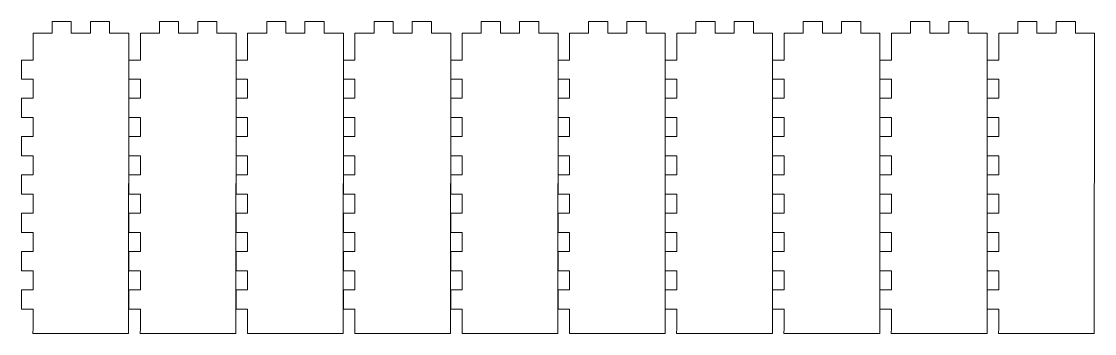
# Model space of a CAD drawing. Header units: millimetres. Extents: x -2181 to -135, y -809 to 517.
# Drawn here: x -417.5 to -134.5, y -809.3 to -726.9 of the extents above; entities that cross this region are included whole.
import ezdxf

# ---------------------------------------------------------------- set-up
doc = ezdxf.new("R2010")
doc.units = ezdxf.units.MM
doc.header["$MEASUREMENT"] = 0
doc.layers.add('layer 1', color=7, linetype='Continuous')

msp = doc.modelspace()

# ---------------------------------------------------------------- linework, layer by layer
at = {"layer": 'layer 1', "color": 250, "lineweight": 18}
for points in [[(-389.2473, -729.9664), (-389.2473, -729.9664), (-394.2972, -729.9664), (-394.2972, -729.9664), (-394.2972, -729.9664), (-394.2972, -729.9664), (-394.2972, -726.9165), (-394.2972, -726.9165), (-394.2972, -726.9165), (-394.2972, -726.9165), (-399.3723, -726.9165), (-399.3723, -726.9165), (-399.3723, -726.9165), (-399.3723, -726.9165), (-399.3723, -729.9664), (-399.3723, -729.9664), (-399.3723, -729.9664), (-399.3723, -729.9664), (-404.4222, -729.9664), (-404.4222, -729.9664), (-404.4222, -729.9664), (-404.4222, -729.9664), (-404.4222, -726.9165), (-404.4222, -726.9165), (-404.4222, -726.9165), (-404.4222, -726.9165), (-409.4723, -726.9165), (-409.4723, -726.9165), (-409.4723, -726.9165), (-409.4723, -726.9165), (-409.4723, -729.9664), (-409.4723, -729.9664), (-409.4723, -729.9664), (-409.4723, -729.9664), (-414.4973, -729.9664), (-414.4973, -729.9664), (-414.4973, -729.9664), (-414.4973, -729.9664), (-414.4973, -737.0915), (-414.4973, -737.0915), (-414.4973, -737.0915), (-414.4973, -737.0915), (-417.5472, -737.0915), (-417.5472, -737.0915), (-417.5472, -737.0915), (-417.5472, -737.0915), (-417.5472, -742.1414), (-417.5472, -742.1414), (-417.5472, -742.1414), (-417.5472, -742.1414), (-414.4973, -742.1414), (-414.4973, -742.1414), (-414.4973, -742.1414), (-414.4973, -742.1414), (-414.4973, -747.1914), (-414.4973, -747.1914), (-414.4973, -747.1914), (-414.4973, -747.1914), (-417.5472, -747.1914), (-417.5472, -747.1914), (-417.5472, -747.1914), (-417.5472, -747.1914), (-417.5472, -752.2414), (-417.5472, -752.2414), (-417.5472, -752.2414), (-417.5472, -752.2414), (-414.4973, -752.2414), (-414.4973, -752.2414), (-414.4973, -752.2414), (-414.4973, -752.2414), (-414.4973, -757.3164), (-414.4973, -757.3164), (-414.4973, -757.3164), (-414.4973, -757.3164), (-417.5472, -757.3164), (-417.5472, -757.3164), (-417.5472, -757.3164), (-417.5472, -757.3164), (-417.5472, -762.3415), (-417.5472, -762.3415), (-417.5472, -762.3415), (-417.5472, -762.3415), (-414.4973, -762.3415), (-414.4973, -762.3415), (-414.4973, -762.3415), (-414.4973, -762.3415), (-414.4973, -767.4164), (-414.4973, -767.4164), (-414.4973, -767.4164), (-414.4973, -767.4164), (-417.5472, -767.4164), (-417.5472, -767.4164), (-417.5472, -767.4164), (-417.5472, -767.4164), (-417.5472, -772.4665), (-417.5472, -772.4665), (-417.5472, -772.4665), (-417.5472, -772.4665), (-414.4973, -772.4665), (-414.4973, -772.4665), (-414.4973, -772.4665), (-414.4973, -772.4665), (-414.4973, -777.5165), (-414.4973, -777.5165), (-414.4973, -777.5165), (-414.4973, -777.5165), (-417.5472, -777.5165), (-417.5472, -777.5165), (-417.5472, -777.5165), (-417.5472, -777.5165), (-417.5472, -782.5665), (-417.5472, -782.5665), (-417.5472, -782.5665), (-417.5472, -782.5665), (-414.4973, -782.5665), (-414.4973, -782.5665), (-414.4973, -782.5665), (-414.4973, -782.5665), (-414.4973, -787.6415), (-414.4973, -787.6415), (-414.4973, -787.6415), (-414.4973, -787.6415), (-417.5472, -787.6415), (-417.5472, -787.6415), (-417.5472, -787.6415), (-417.5472, -787.6415), (-417.5472, -792.6915), (-417.5472, -792.6915), (-417.5472, -792.6915), (-417.5472, -792.6915), (-414.4973, -792.6915), (-414.4973, -792.6915), (-414.4973, -792.6915), (-414.4973, -792.6915), (-414.4973, -797.7413), (-414.4973, -797.7413), (-414.4973, -797.7413), (-414.4973, -797.7413), (-417.5472, -797.7413), (-417.5472, -797.7413), (-417.5472, -797.7413), (-417.5472, -797.7413), (-417.5472, -802.7914), (-417.5472, -802.7914), (-417.5472, -802.7914), (-417.5472, -802.7914), (-414.4973, -802.7914), (-414.4973, -802.7914), (-414.4973, -802.7914), (-414.4973, -802.7914), (-414.4973, -807.8414), (-414.4973, -807.8414), (-414.4973, -807.8414), (-414.4973, -807.8414), (-414.5517, -809.2649), (-414.5517, -809.2649), (-414.5517, -809.2649), (-414.5517, -809.2649), (-389.3017, -809.2649), (-389.3017, -809.2649), (-389.3017, -809.2649), (-389.3017, -809.2649), (-389.2473, -729.9664), (-389.2473, -729.9664)], [(-360.9474, -729.9664), (-360.9474, -729.9664), (-365.9973, -729.9664), (-365.9973, -729.9664), (-365.9973, -729.9664), (-365.9973, -729.9664), (-365.9973, -726.9165), (-365.9973, -726.9165), (-365.9973, -726.9165), (-365.9973, -726.9165), (-371.0724, -726.9165), (-371.0724, -726.9165), (-371.0724, -726.9165), (-371.0724, -726.9165), (-371.0724, -729.9664), (-371.0724, -729.9664), (-371.0724, -729.9664), (-371.0724, -729.9664), (-376.1223, -729.9664), (-376.1223, -729.9664), (-376.1223, -729.9664), (-376.1223, -729.9664), (-376.1223, -726.9165), (-376.1223, -726.9165), (-376.1223, -726.9165), (-376.1223, -726.9165), (-381.1724, -726.9165), (-381.1724, -726.9165), (-381.1724, -726.9165), (-381.1724, -726.9165), (-381.1724, -729.9664), (-381.1724, -729.9664), (-381.1724, -729.9664), (-381.1724, -729.9664), (-386.1974, -729.9664), (-386.1974, -729.9664), (-386.1974, -729.9664), (-386.1974, -729.9664), (-386.1974, -737.0915), (-386.1974, -737.0915), (-386.1974, -737.0915), (-386.1974, -737.0915), (-389.2473, -737.0915), (-389.2473, -737.0915), (-389.2473, -737.0915), (-389.2473, -737.0915), (-389.2473, -742.1414), (-389.2473, -742.1414), (-389.2473, -742.1414), (-389.2473, -742.1414), (-386.1974, -742.1414), (-386.1974, -742.1414), (-386.1974, -742.1414), (-386.1974, -742.1414), (-386.1974, -747.1914), (-386.1974, -747.1914), (-386.1974, -747.1914), (-386.1974, -747.1914), (-389.2473, -747.1914), (-389.2473, -747.1914), (-389.2473, -747.1914), (-389.2473, -747.1914), (-389.2473, -752.2414), (-389.2473, -752.2414), (-389.2473, -752.2414), (-389.2473, -752.2414), (-386.1974, -752.2414), (-386.1974, -752.2414), (-386.1974, -752.2414), (-386.1974, -752.2414), (-386.1974, -757.3164), (-386.1974, -757.3164), (-386.1974, -757.3164), (-386.1974, -757.3164), (-389.2473, -757.3164), (-389.2473, -757.3164), (-389.2473, -757.3164), (-389.2473, -757.3164), (-389.2473, -762.3415), (-389.2473, -762.3415), (-389.2473, -762.3415), (-389.2473, -762.3415), (-386.1974, -762.3415), (-386.1974, -762.3415), (-386.1974, -762.3415), (-386.1974, -762.3415), (-386.1974, -767.4164), (-386.1974, -767.4164), (-386.1974, -767.4164), (-386.1974, -767.4164), (-389.2473, -767.4164), (-389.2473, -767.4164), (-389.2473, -767.4164), (-389.2473, -767.4164), (-389.2473, -772.4665), (-389.2473, -772.4665), (-389.2473, -772.4665), (-389.2473, -772.4665), (-386.1974, -772.4665), (-386.1974, -772.4665), (-386.1974, -772.4665), (-386.1974, -772.4665), (-386.1974, -777.5165), (-386.1974, -777.5165), (-386.1974, -777.5165), (-386.1974, -777.5165), (-389.2473, -777.5165), (-389.2473, -777.5165), (-389.2473, -777.5165), (-389.2473, -777.5165), (-389.2473, -782.5665), (-389.2473, -782.5665), (-389.2473, -782.5665), (-389.2473, -782.5665), (-386.1974, -782.5665), (-386.1974, -782.5665), (-386.1974, -782.5665), (-386.1974, -782.5665), (-386.1974, -787.6415), (-386.1974, -787.6415), (-386.1974, -787.6415), (-386.1974, -787.6415), (-389.2473, -787.6415), (-389.2473, -787.6415), (-389.2473, -787.6415), (-389.2473, -787.6415), (-389.2473, -792.6915), (-389.2473, -792.6915), (-389.2473, -792.6915), (-389.2473, -792.6915), (-386.1974, -792.6915), (-386.1974, -792.6915), (-386.1974, -792.6915), (-386.1974, -792.6915), (-386.1974, -797.7413), (-386.1974, -797.7413), (-386.1974, -797.7413), (-386.1974, -797.7413), (-389.2473, -797.7413), (-389.2473, -797.7413), (-389.2473, -797.7413), (-389.2473, -797.7413), (-389.2473, -802.7914), (-389.2473, -802.7914), (-389.2473, -802.7914), (-389.2473, -802.7914), (-386.1974, -802.7914), (-386.1974, -802.7914), (-386.1974, -802.7914), (-386.1974, -802.7914), (-386.1974, -807.8414), (-386.1974, -807.8414), (-386.1974, -807.8414), (-386.1974, -807.8414), (-386.2518, -809.2649), (-386.2518, -809.2649), (-386.2518, -809.2649), (-386.2518, -809.2649), (-361.0018, -809.2649), (-361.0018, -809.2649), (-361.0018, -809.2649), (-361.0018, -809.2649), (-360.9474, -729.9664), (-360.9474, -729.9664)], [(-332.6475, -729.9664), (-332.6475, -729.9664), (-337.6974, -729.9664), (-337.6974, -729.9664), (-337.6974, -729.9664), (-337.6974, -729.9664), (-337.6974, -726.9165), (-337.6974, -726.9165), (-337.6974, -726.9165), (-337.6974, -726.9165), (-342.7725, -726.9165), (-342.7725, -726.9165), (-342.7725, -726.9165), (-342.7725, -726.9165), (-342.7725, -729.9664), (-342.7725, -729.9664), (-342.7725, -729.9664), (-342.7725, -729.9664), (-347.8224, -729.9664), (-347.8224, -729.9664), (-347.8224, -729.9664), (-347.8224, -729.9664), (-347.8224, -726.9165), (-347.8224, -726.9165), (-347.8224, -726.9165), (-347.8224, -726.9165), (-352.8724, -726.9165), (-352.8724, -726.9165), (-352.8724, -726.9165), (-352.8724, -726.9165), (-352.8724, -729.9664), (-352.8724, -729.9664), (-352.8724, -729.9664), (-352.8724, -729.9664), (-357.8975, -729.9664), (-357.8975, -729.9664), (-357.8975, -729.9664), (-357.8975, -729.9664), (-357.8975, -737.0915), (-357.8975, -737.0915), (-357.8975, -737.0915), (-357.8975, -737.0915), (-360.9474, -737.0915), (-360.9474, -737.0915), (-360.9474, -737.0915), (-360.9474, -737.0915), (-360.9474, -742.1414), (-360.9474, -742.1414), (-360.9474, -742.1414), (-360.9474, -742.1414), (-357.8975, -742.1414), (-357.8975, -742.1414), (-357.8975, -742.1414), (-357.8975, -742.1414), (-357.8975, -747.1914), (-357.8975, -747.1914), (-357.8975, -747.1914), (-357.8975, -747.1914), (-360.9474, -747.1914), (-360.9474, -747.1914), (-360.9474, -747.1914), (-360.9474, -747.1914), (-360.9474, -752.2414), (-360.9474, -752.2414), (-360.9474, -752.2414), (-360.9474, -752.2414), (-357.8975, -752.2414), (-357.8975, -752.2414), (-357.8975, -752.2414), (-357.8975, -752.2414), (-357.8975, -757.3164), (-357.8975, -757.3164), (-357.8975, -757.3164), (-357.8975, -757.3164), (-360.9474, -757.3164), (-360.9474, -757.3164), (-360.9474, -757.3164), (-360.9474, -757.3164), (-360.9474, -762.3415), (-360.9474, -762.3415), (-360.9474, -762.3415), (-360.9474, -762.3415), (-357.8975, -762.3415), (-357.8975, -762.3415), (-357.8975, -762.3415), (-357.8975, -762.3415), (-357.8975, -767.4164), (-357.8975, -767.4164), (-357.8975, -767.4164), (-357.8975, -767.4164), (-360.9474, -767.4164), (-360.9474, -767.4164), (-360.9474, -767.4164), (-360.9474, -767.4164), (-360.9474, -772.4665), (-360.9474, -772.4665), (-360.9474, -772.4665), (-360.9474, -772.4665), (-357.8975, -772.4665), (-357.8975, -772.4665), (-357.8975, -772.4665), (-357.8975, -772.4665), (-357.8975, -777.5165), (-357.8975, -777.5165), (-357.8975, -777.5165), (-357.8975, -777.5165), (-360.9474, -777.5165), (-360.9474, -777.5165), (-360.9474, -777.5165), (-360.9474, -777.5165), (-360.9474, -782.5665), (-360.9474, -782.5665), (-360.9474, -782.5665), (-360.9474, -782.5665), (-357.8975, -782.5665), (-357.8975, -782.5665), (-357.8975, -782.5665), (-357.8975, -782.5665), (-357.8975, -787.6415), (-357.8975, -787.6415), (-357.8975, -787.6415), (-357.8975, -787.6415), (-360.9474, -787.6415), (-360.9474, -787.6415), (-360.9474, -787.6415), (-360.9474, -787.6415), (-360.9474, -792.6915), (-360.9474, -792.6915), (-360.9474, -792.6915), (-360.9474, -792.6915), (-357.8975, -792.6915), (-357.8975, -792.6915), (-357.8975, -792.6915), (-357.8975, -792.6915), (-357.8975, -797.7413), (-357.8975, -797.7413), (-357.8975, -797.7413), (-357.8975, -797.7413), (-360.9474, -797.7413), (-360.9474, -797.7413), (-360.9474, -797.7413), (-360.9474, -797.7413), (-360.9474, -802.7914), (-360.9474, -802.7914), (-360.9474, -802.7914), (-360.9474, -802.7914), (-357.8975, -802.7914), (-357.8975, -802.7914), (-357.8975, -802.7914), (-357.8975, -802.7914), (-357.8975, -807.8414), (-357.8975, -807.8414), (-357.8975, -807.8414), (-357.8975, -807.8414), (-357.9518, -809.2649), (-357.9518, -809.2649), (-357.9518, -809.2649), (-357.9518, -809.2649), (-332.7018, -809.2649), (-332.7018, -809.2649), (-332.7018, -809.2649), (-332.7018, -809.2649), (-332.6475, -729.9664), (-332.6475, -729.9664)], [(-304.3475, -729.9664), (-304.3475, -729.9664), (-309.3975, -729.9664), (-309.3975, -729.9664), (-309.3975, -729.9664), (-309.3975, -729.9664), (-309.3975, -726.9165), (-309.3975, -726.9165), (-309.3975, -726.9165), (-309.3975, -726.9165), (-314.4726, -726.9165), (-314.4726, -726.9165), (-314.4726, -726.9165), (-314.4726, -726.9165), (-314.4726, -729.9664), (-314.4726, -729.9664), (-314.4726, -729.9664), (-314.4726, -729.9664), (-319.5225, -729.9664), (-319.5225, -729.9664), (-319.5225, -729.9664), (-319.5225, -729.9664), (-319.5225, -726.9165), (-319.5225, -726.9165), (-319.5225, -726.9165), (-319.5225, -726.9165), (-324.5725, -726.9165), (-324.5725, -726.9165), (-324.5725, -726.9165), (-324.5725, -726.9165), (-324.5725, -729.9664), (-324.5725, -729.9664), (-324.5725, -729.9664), (-324.5725, -729.9664), (-329.5975, -729.9664), (-329.5975, -729.9664), (-329.5975, -729.9664), (-329.5975, -729.9664), (-329.5975, -737.0915), (-329.5975, -737.0915), (-329.5975, -737.0915), (-329.5975, -737.0915), (-332.6475, -737.0915), (-332.6475, -737.0915), (-332.6475, -737.0915), (-332.6475, -737.0915), (-332.6475, -742.1414), (-332.6475, -742.1414), (-332.6475, -742.1414), (-332.6475, -742.1414), (-329.5975, -742.1414), (-329.5975, -742.1414), (-329.5975, -742.1414), (-329.5975, -742.1414), (-329.5975, -747.1914), (-329.5975, -747.1914), (-329.5975, -747.1914), (-329.5975, -747.1914), (-332.6475, -747.1914), (-332.6475, -747.1914), (-332.6475, -747.1914), (-332.6475, -747.1914), (-332.6475, -752.2414), (-332.6475, -752.2414), (-332.6475, -752.2414), (-332.6475, -752.2414), (-329.5975, -752.2414), (-329.5975, -752.2414), (-329.5975, -752.2414), (-329.5975, -752.2414), (-329.5975, -757.3164), (-329.5975, -757.3164), (-329.5975, -757.3164), (-329.5975, -757.3164), (-332.6475, -757.3164), (-332.6475, -757.3164), (-332.6475, -757.3164), (-332.6475, -757.3164), (-332.6475, -762.3415), (-332.6475, -762.3415), (-332.6475, -762.3415), (-332.6475, -762.3415), (-329.5975, -762.3415), (-329.5975, -762.3415), (-329.5975, -762.3415), (-329.5975, -762.3415), (-329.5975, -767.4164), (-329.5975, -767.4164), (-329.5975, -767.4164), (-329.5975, -767.4164), (-332.6475, -767.4164), (-332.6475, -767.4164), (-332.6475, -767.4164), (-332.6475, -767.4164), (-332.6475, -772.4665), (-332.6475, -772.4665), (-332.6475, -772.4665), (-332.6475, -772.4665), (-329.5975, -772.4665), (-329.5975, -772.4665), (-329.5975, -772.4665), (-329.5975, -772.4665), (-329.5975, -777.5165), (-329.5975, -777.5165), (-329.5975, -777.5165), (-329.5975, -777.5165), (-332.6475, -777.5165), (-332.6475, -777.5165), (-332.6475, -777.5165), (-332.6475, -777.5165), (-332.6475, -782.5665), (-332.6475, -782.5665), (-332.6475, -782.5665), (-332.6475, -782.5665), (-329.5975, -782.5665), (-329.5975, -782.5665), (-329.5975, -782.5665), (-329.5975, -782.5665), (-329.5975, -787.6415), (-329.5975, -787.6415), (-329.5975, -787.6415), (-329.5975, -787.6415), (-332.6475, -787.6415), (-332.6475, -787.6415), (-332.6475, -787.6415), (-332.6475, -787.6415), (-332.6475, -792.6915), (-332.6475, -792.6915), (-332.6475, -792.6915), (-332.6475, -792.6915), (-329.5975, -792.6915), (-329.5975, -792.6915), (-329.5975, -792.6915), (-329.5975, -792.6915), (-329.5975, -797.7413), (-329.5975, -797.7413), (-329.5975, -797.7413), (-329.5975, -797.7413), (-332.6475, -797.7413), (-332.6475, -797.7413), (-332.6475, -797.7413), (-332.6475, -797.7413), (-332.6475, -802.7914), (-332.6475, -802.7914), (-332.6475, -802.7914), (-332.6475, -802.7914), (-329.5975, -802.7914), (-329.5975, -802.7914), (-329.5975, -802.7914), (-329.5975, -802.7914), (-329.5975, -807.8414), (-329.5975, -807.8414), (-329.5975, -807.8414), (-329.5975, -807.8414), (-329.6519, -809.2649), (-329.6519, -809.2649), (-329.6519, -809.2649), (-329.6519, -809.2649), (-304.4019, -809.2649), (-304.4019, -809.2649), (-304.4019, -809.2649), (-304.4019, -809.2649), (-304.3475, -729.9664), (-304.3475, -729.9664)], [(-276.0476, -729.9664), (-276.0476, -729.9664), (-281.0976, -729.9664), (-281.0976, -729.9664), (-281.0976, -729.9664), (-281.0976, -729.9664), (-281.0976, -726.9165), (-281.0976, -726.9165), (-281.0976, -726.9165), (-281.0976, -726.9165), (-286.1726, -726.9165), (-286.1726, -726.9165), (-286.1726, -726.9165), (-286.1726, -726.9165), (-286.1726, -729.9664), (-286.1726, -729.9664), (-286.1726, -729.9664), (-286.1726, -729.9664), (-291.2226, -729.9664), (-291.2226, -729.9664), (-291.2226, -729.9664), (-291.2226, -729.9664), (-291.2226, -726.9165), (-291.2226, -726.9165), (-291.2226, -726.9165), (-291.2226, -726.9165), (-296.2726, -726.9165), (-296.2726, -726.9165), (-296.2726, -726.9165), (-296.2726, -726.9165), (-296.2726, -729.9664), (-296.2726, -729.9664), (-296.2726, -729.9664), (-296.2726, -729.9664), (-301.2976, -729.9664), (-301.2976, -729.9664), (-301.2976, -729.9664), (-301.2976, -729.9664), (-301.2976, -737.0915), (-301.2976, -737.0915), (-301.2976, -737.0915), (-301.2976, -737.0915), (-304.3475, -737.0915), (-304.3475, -737.0915), (-304.3475, -737.0915), (-304.3475, -737.0915), (-304.3475, -742.1414), (-304.3475, -742.1414), (-304.3475, -742.1414), (-304.3475, -742.1414), (-301.2976, -742.1414), (-301.2976, -742.1414), (-301.2976, -742.1414), (-301.2976, -742.1414), (-301.2976, -747.1914), (-301.2976, -747.1914), (-301.2976, -747.1914), (-301.2976, -747.1914), (-304.3475, -747.1914), (-304.3475, -747.1914), (-304.3475, -747.1914), (-304.3475, -747.1914), (-304.3475, -752.2414), (-304.3475, -752.2414), (-304.3475, -752.2414), (-304.3475, -752.2414), (-301.2976, -752.2414), (-301.2976, -752.2414), (-301.2976, -752.2414), (-301.2976, -752.2414), (-301.2976, -757.3164), (-301.2976, -757.3164), (-301.2976, -757.3164), (-301.2976, -757.3164), (-304.3475, -757.3164), (-304.3475, -757.3164), (-304.3475, -757.3164), (-304.3475, -757.3164), (-304.3475, -762.3415), (-304.3475, -762.3415), (-304.3475, -762.3415), (-304.3475, -762.3415), (-301.2976, -762.3415), (-301.2976, -762.3415), (-301.2976, -762.3415), (-301.2976, -762.3415), (-301.2976, -767.4164), (-301.2976, -767.4164), (-301.2976, -767.4164), (-301.2976, -767.4164), (-304.3475, -767.4164), (-304.3475, -767.4164), (-304.3475, -767.4164), (-304.3475, -767.4164), (-304.3475, -772.4665), (-304.3475, -772.4665), (-304.3475, -772.4665), (-304.3475, -772.4665), (-301.2976, -772.4665), (-301.2976, -772.4665), (-301.2976, -772.4665), (-301.2976, -772.4665), (-301.2976, -777.5165), (-301.2976, -777.5165), (-301.2976, -777.5165), (-301.2976, -777.5165), (-304.3475, -777.5165), (-304.3475, -777.5165), (-304.3475, -777.5165), (-304.3475, -777.5165), (-304.3475, -782.5665), (-304.3475, -782.5665), (-304.3475, -782.5665), (-304.3475, -782.5665), (-301.2976, -782.5665), (-301.2976, -782.5665), (-301.2976, -782.5665), (-301.2976, -782.5665), (-301.2976, -787.6415), (-301.2976, -787.6415), (-301.2976, -787.6415), (-301.2976, -787.6415), (-304.3475, -787.6415), (-304.3475, -787.6415), (-304.3475, -787.6415), (-304.3475, -787.6415), (-304.3475, -792.6915), (-304.3475, -792.6915), (-304.3475, -792.6915), (-304.3475, -792.6915), (-301.2976, -792.6915), (-301.2976, -792.6915), (-301.2976, -792.6915), (-301.2976, -792.6915), (-301.2976, -797.7413), (-301.2976, -797.7413), (-301.2976, -797.7413), (-301.2976, -797.7413), (-304.3475, -797.7413), (-304.3475, -797.7413), (-304.3475, -797.7413), (-304.3475, -797.7413), (-304.3475, -802.7914), (-304.3475, -802.7914), (-304.3475, -802.7914), (-304.3475, -802.7914), (-301.2976, -802.7914), (-301.2976, -802.7914), (-301.2976, -802.7914), (-301.2976, -802.7914), (-301.2976, -807.8414), (-301.2976, -807.8414), (-301.2976, -807.8414), (-301.2976, -807.8414), (-301.352, -809.2649), (-301.352, -809.2649), (-301.352, -809.2649), (-301.352, -809.2649), (-276.102, -809.2649), (-276.102, -809.2649), (-276.102, -809.2649), (-276.102, -809.2649), (-276.0476, -729.9664), (-276.0476, -729.9664)], [(-247.7477, -729.9664), (-247.7477, -729.9664), (-252.7977, -729.9664), (-252.7977, -729.9664), (-252.7977, -729.9664), (-252.7977, -729.9664), (-252.7977, -726.9165), (-252.7977, -726.9165), (-252.7977, -726.9165), (-252.7977, -726.9165), (-257.8727, -726.9165), (-257.8727, -726.9165), (-257.8727, -726.9165), (-257.8727, -726.9165), (-257.8727, -729.9664), (-257.8727, -729.9664), (-257.8727, -729.9664), (-257.8727, -729.9664), (-262.9227, -729.9664), (-262.9227, -729.9664), (-262.9227, -729.9664), (-262.9227, -729.9664), (-262.9227, -726.9165), (-262.9227, -726.9165), (-262.9227, -726.9165), (-262.9227, -726.9165), (-267.9727, -726.9165), (-267.9727, -726.9165), (-267.9727, -726.9165), (-267.9727, -726.9165), (-267.9727, -729.9664), (-267.9727, -729.9664), (-267.9727, -729.9664), (-267.9727, -729.9664), (-272.9977, -729.9664), (-272.9977, -729.9664), (-272.9977, -729.9664), (-272.9977, -729.9664), (-272.9977, -737.0915), (-272.9977, -737.0915), (-272.9977, -737.0915), (-272.9977, -737.0915), (-276.0476, -737.0915), (-276.0476, -737.0915), (-276.0476, -737.0915), (-276.0476, -737.0915), (-276.0476, -742.1414), (-276.0476, -742.1414), (-276.0476, -742.1414), (-276.0476, -742.1414), (-272.9977, -742.1414), (-272.9977, -742.1414), (-272.9977, -742.1414), (-272.9977, -742.1414), (-272.9977, -747.1914), (-272.9977, -747.1914), (-272.9977, -747.1914), (-272.9977, -747.1914), (-276.0476, -747.1914), (-276.0476, -747.1914), (-276.0476, -747.1914), (-276.0476, -747.1914), (-276.0476, -752.2414), (-276.0476, -752.2414), (-276.0476, -752.2414), (-276.0476, -752.2414), (-272.9977, -752.2414), (-272.9977, -752.2414), (-272.9977, -752.2414), (-272.9977, -752.2414), (-272.9977, -757.3164), (-272.9977, -757.3164), (-272.9977, -757.3164), (-272.9977, -757.3164), (-276.0476, -757.3164), (-276.0476, -757.3164), (-276.0476, -757.3164), (-276.0476, -757.3164), (-276.0476, -762.3415), (-276.0476, -762.3415), (-276.0476, -762.3415), (-276.0476, -762.3415), (-272.9977, -762.3415), (-272.9977, -762.3415), (-272.9977, -762.3415), (-272.9977, -762.3415), (-272.9977, -767.4164), (-272.9977, -767.4164), (-272.9977, -767.4164), (-272.9977, -767.4164), (-276.0476, -767.4164), (-276.0476, -767.4164), (-276.0476, -767.4164), (-276.0476, -767.4164), (-276.0476, -772.4665), (-276.0476, -772.4665), (-276.0476, -772.4665), (-276.0476, -772.4665), (-272.9977, -772.4665), (-272.9977, -772.4665), (-272.9977, -772.4665), (-272.9977, -772.4665), (-272.9977, -777.5165), (-272.9977, -777.5165), (-272.9977, -777.5165), (-272.9977, -777.5165), (-276.0476, -777.5165), (-276.0476, -777.5165), (-276.0476, -777.5165), (-276.0476, -777.5165), (-276.0476, -782.5665), (-276.0476, -782.5665), (-276.0476, -782.5665), (-276.0476, -782.5665), (-272.9977, -782.5665), (-272.9977, -782.5665), (-272.9977, -782.5665), (-272.9977, -782.5665), (-272.9977, -787.6415), (-272.9977, -787.6415), (-272.9977, -787.6415), (-272.9977, -787.6415), (-276.0476, -787.6415), (-276.0476, -787.6415), (-276.0476, -787.6415), (-276.0476, -787.6415), (-276.0476, -792.6915), (-276.0476, -792.6915), (-276.0476, -792.6915), (-276.0476, -792.6915), (-272.9977, -792.6915), (-272.9977, -792.6915), (-272.9977, -792.6915), (-272.9977, -792.6915), (-272.9977, -797.7413), (-272.9977, -797.7413), (-272.9977, -797.7413), (-272.9977, -797.7413), (-276.0476, -797.7413), (-276.0476, -797.7413), (-276.0476, -797.7413), (-276.0476, -797.7413), (-276.0476, -802.7914), (-276.0476, -802.7914), (-276.0476, -802.7914), (-276.0476, -802.7914), (-272.9977, -802.7914), (-272.9977, -802.7914), (-272.9977, -802.7914), (-272.9977, -802.7914), (-272.9977, -807.8414), (-272.9977, -807.8414), (-272.9977, -807.8414), (-272.9977, -807.8414), (-273.0521, -809.2649), (-273.0521, -809.2649), (-273.0521, -809.2649), (-273.0521, -809.2649), (-247.8021, -809.2649), (-247.8021, -809.2649), (-247.8021, -809.2649), (-247.8021, -809.2649), (-247.7477, -729.9664), (-247.7477, -729.9664)], [(-219.4478, -729.9664), (-219.4478, -729.9664), (-224.4978, -729.9664), (-224.4978, -729.9664), (-224.4978, -729.9664), (-224.4978, -729.9664), (-224.4978, -726.9165), (-224.4978, -726.9165), (-224.4978, -726.9165), (-224.4978, -726.9165), (-229.5728, -726.9165), (-229.5728, -726.9165), (-229.5728, -726.9165), (-229.5728, -726.9165), (-229.5728, -729.9664), (-229.5728, -729.9664), (-229.5728, -729.9664), (-229.5728, -729.9664), (-234.6228, -729.9664), (-234.6228, -729.9664), (-234.6228, -729.9664), (-234.6228, -729.9664), (-234.6228, -726.9165), (-234.6228, -726.9165), (-234.6228, -726.9165), (-234.6228, -726.9165), (-239.6728, -726.9165), (-239.6728, -726.9165), (-239.6728, -726.9165), (-239.6728, -726.9165), (-239.6728, -729.9664), (-239.6728, -729.9664), (-239.6728, -729.9664), (-239.6728, -729.9664), (-244.6978, -729.9664), (-244.6978, -729.9664), (-244.6978, -729.9664), (-244.6978, -729.9664), (-244.6978, -737.0915), (-244.6978, -737.0915), (-244.6978, -737.0915), (-244.6978, -737.0915), (-247.7477, -737.0915), (-247.7477, -737.0915), (-247.7477, -737.0915), (-247.7477, -737.0915), (-247.7477, -742.1414), (-247.7477, -742.1414), (-247.7477, -742.1414), (-247.7477, -742.1414), (-244.6978, -742.1414), (-244.6978, -742.1414), (-244.6978, -742.1414), (-244.6978, -742.1414), (-244.6978, -747.1914), (-244.6978, -747.1914), (-244.6978, -747.1914), (-244.6978, -747.1914), (-247.7477, -747.1914), (-247.7477, -747.1914), (-247.7477, -747.1914), (-247.7477, -747.1914), (-247.7477, -752.2414), (-247.7477, -752.2414), (-247.7477, -752.2414), (-247.7477, -752.2414), (-244.6978, -752.2414), (-244.6978, -752.2414), (-244.6978, -752.2414), (-244.6978, -752.2414), (-244.6978, -757.3164), (-244.6978, -757.3164), (-244.6978, -757.3164), (-244.6978, -757.3164), (-247.7477, -757.3164), (-247.7477, -757.3164), (-247.7477, -757.3164), (-247.7477, -757.3164), (-247.7477, -762.3415), (-247.7477, -762.3415), (-247.7477, -762.3415), (-247.7477, -762.3415), (-244.6978, -762.3415), (-244.6978, -762.3415), (-244.6978, -762.3415), (-244.6978, -762.3415), (-244.6978, -767.4164), (-244.6978, -767.4164), (-244.6978, -767.4164), (-244.6978, -767.4164), (-247.7477, -767.4164), (-247.7477, -767.4164), (-247.7477, -767.4164), (-247.7477, -767.4164), (-247.7477, -772.4665), (-247.7477, -772.4665), (-247.7477, -772.4665), (-247.7477, -772.4665), (-244.6978, -772.4665), (-244.6978, -772.4665), (-244.6978, -772.4665), (-244.6978, -772.4665), (-244.6978, -777.5165), (-244.6978, -777.5165), (-244.6978, -777.5165), (-244.6978, -777.5165), (-247.7477, -777.5165), (-247.7477, -777.5165), (-247.7477, -777.5165), (-247.7477, -777.5165), (-247.7477, -782.5665), (-247.7477, -782.5665), (-247.7477, -782.5665), (-247.7477, -782.5665), (-244.6978, -782.5665), (-244.6978, -782.5665), (-244.6978, -782.5665), (-244.6978, -782.5665), (-244.6978, -787.6415), (-244.6978, -787.6415), (-244.6978, -787.6415), (-244.6978, -787.6415), (-247.7477, -787.6415), (-247.7477, -787.6415), (-247.7477, -787.6415), (-247.7477, -787.6415), (-247.7477, -792.6915), (-247.7477, -792.6915), (-247.7477, -792.6915), (-247.7477, -792.6915), (-244.6978, -792.6915), (-244.6978, -792.6915), (-244.6978, -792.6915), (-244.6978, -792.6915), (-244.6978, -797.7413), (-244.6978, -797.7413), (-244.6978, -797.7413), (-244.6978, -797.7413), (-247.7477, -797.7413), (-247.7477, -797.7413), (-247.7477, -797.7413), (-247.7477, -797.7413), (-247.7477, -802.7914), (-247.7477, -802.7914), (-247.7477, -802.7914), (-247.7477, -802.7914), (-244.6978, -802.7914), (-244.6978, -802.7914), (-244.6978, -802.7914), (-244.6978, -802.7914), (-244.6978, -807.8414), (-244.6978, -807.8414), (-244.6978, -807.8414), (-244.6978, -807.8414), (-244.7522, -809.2649), (-244.7522, -809.2649), (-244.7522, -809.2649), (-244.7522, -809.2649), (-219.5022, -809.2649), (-219.5022, -809.2649), (-219.5022, -809.2649), (-219.5022, -809.2649), (-219.4478, -729.9664), (-219.4478, -729.9664)], [(-191.1479, -729.9664), (-191.1479, -729.9664), (-196.1979, -729.9664), (-196.1979, -729.9664), (-196.1979, -729.9664), (-196.1979, -729.9664), (-196.1979, -726.9165), (-196.1979, -726.9165), (-196.1979, -726.9165), (-196.1979, -726.9165), (-201.2729, -726.9165), (-201.2729, -726.9165), (-201.2729, -726.9165), (-201.2729, -726.9165), (-201.2729, -729.9664), (-201.2729, -729.9664), (-201.2729, -729.9664), (-201.2729, -729.9664), (-206.3229, -729.9664), (-206.3229, -729.9664), (-206.3229, -729.9664), (-206.3229, -729.9664), (-206.3229, -726.9165), (-206.3229, -726.9165), (-206.3229, -726.9165), (-206.3229, -726.9165), (-211.3729, -726.9165), (-211.3729, -726.9165), (-211.3729, -726.9165), (-211.3729, -726.9165), (-211.3729, -729.9664), (-211.3729, -729.9664), (-211.3729, -729.9664), (-211.3729, -729.9664), (-216.3979, -729.9664), (-216.3979, -729.9664), (-216.3979, -729.9664), (-216.3979, -729.9664), (-216.3979, -737.0915), (-216.3979, -737.0915), (-216.3979, -737.0915), (-216.3979, -737.0915), (-219.4478, -737.0915), (-219.4478, -737.0915), (-219.4478, -737.0915), (-219.4478, -737.0915), (-219.4478, -742.1414), (-219.4478, -742.1414), (-219.4478, -742.1414), (-219.4478, -742.1414), (-216.3979, -742.1414), (-216.3979, -742.1414), (-216.3979, -742.1414), (-216.3979, -742.1414), (-216.3979, -747.1914), (-216.3979, -747.1914), (-216.3979, -747.1914), (-216.3979, -747.1914), (-219.4478, -747.1914), (-219.4478, -747.1914), (-219.4478, -747.1914), (-219.4478, -747.1914), (-219.4478, -752.2414), (-219.4478, -752.2414), (-219.4478, -752.2414), (-219.4478, -752.2414), (-216.3979, -752.2414), (-216.3979, -752.2414), (-216.3979, -752.2414), (-216.3979, -752.2414), (-216.3979, -757.3164), (-216.3979, -757.3164), (-216.3979, -757.3164), (-216.3979, -757.3164), (-219.4478, -757.3164), (-219.4478, -757.3164), (-219.4478, -757.3164), (-219.4478, -757.3164), (-219.4478, -762.3415), (-219.4478, -762.3415), (-219.4478, -762.3415), (-219.4478, -762.3415), (-216.3979, -762.3415), (-216.3979, -762.3415), (-216.3979, -762.3415), (-216.3979, -762.3415), (-216.3979, -767.4164), (-216.3979, -767.4164), (-216.3979, -767.4164), (-216.3979, -767.4164), (-219.4478, -767.4164), (-219.4478, -767.4164), (-219.4478, -767.4164), (-219.4478, -767.4164), (-219.4478, -772.4665), (-219.4478, -772.4665), (-219.4478, -772.4665), (-219.4478, -772.4665), (-216.3979, -772.4665), (-216.3979, -772.4665), (-216.3979, -772.4665), (-216.3979, -772.4665), (-216.3979, -777.5165), (-216.3979, -777.5165), (-216.3979, -777.5165), (-216.3979, -777.5165), (-219.4478, -777.5165), (-219.4478, -777.5165), (-219.4478, -777.5165), (-219.4478, -777.5165), (-219.4478, -782.5665), (-219.4478, -782.5665), (-219.4478, -782.5665), (-219.4478, -782.5665), (-216.3979, -782.5665), (-216.3979, -782.5665), (-216.3979, -782.5665), (-216.3979, -782.5665), (-216.3979, -787.6415), (-216.3979, -787.6415), (-216.3979, -787.6415), (-216.3979, -787.6415), (-219.4478, -787.6415), (-219.4478, -787.6415), (-219.4478, -787.6415), (-219.4478, -787.6415), (-219.4478, -792.6915), (-219.4478, -792.6915), (-219.4478, -792.6915), (-219.4478, -792.6915), (-216.3979, -792.6915), (-216.3979, -792.6915), (-216.3979, -792.6915), (-216.3979, -792.6915), (-216.3979, -797.7413), (-216.3979, -797.7413), (-216.3979, -797.7413), (-216.3979, -797.7413), (-219.4478, -797.7413), (-219.4478, -797.7413), (-219.4478, -797.7413), (-219.4478, -797.7413), (-219.4478, -802.7914), (-219.4478, -802.7914), (-219.4478, -802.7914), (-219.4478, -802.7914), (-216.3979, -802.7914), (-216.3979, -802.7914), (-216.3979, -802.7914), (-216.3979, -802.7914), (-216.3979, -807.8414), (-216.3979, -807.8414), (-216.3979, -807.8414), (-216.3979, -807.8414), (-216.4523, -809.2649), (-216.4523, -809.2649), (-216.4523, -809.2649), (-216.4523, -809.2649), (-191.2023, -809.2649), (-191.2023, -809.2649), (-191.2023, -809.2649), (-191.2023, -809.2649), (-191.1479, -729.9664), (-191.1479, -729.9664)], [(-162.848, -729.9664), (-162.848, -729.9664), (-167.898, -729.9664), (-167.898, -729.9664), (-167.898, -729.9664), (-167.898, -729.9664), (-167.898, -726.9165), (-167.898, -726.9165), (-167.898, -726.9165), (-167.898, -726.9165), (-172.973, -726.9165), (-172.973, -726.9165), (-172.973, -726.9165), (-172.973, -726.9165), (-172.973, -729.9664), (-172.973, -729.9664), (-172.973, -729.9664), (-172.973, -729.9664), (-178.023, -729.9664), (-178.023, -729.9664), (-178.023, -729.9664), (-178.023, -729.9664), (-178.023, -726.9165), (-178.023, -726.9165), (-178.023, -726.9165), (-178.023, -726.9165), (-183.073, -726.9165), (-183.073, -726.9165), (-183.073, -726.9165), (-183.073, -726.9165), (-183.073, -729.9664), (-183.073, -729.9664), (-183.073, -729.9664), (-183.073, -729.9664), (-188.098, -729.9664), (-188.098, -729.9664), (-188.098, -729.9664), (-188.098, -729.9664), (-188.098, -737.0915), (-188.098, -737.0915), (-188.098, -737.0915), (-188.098, -737.0915), (-191.1479, -737.0915), (-191.1479, -737.0915), (-191.1479, -737.0915), (-191.1479, -737.0915), (-191.1479, -742.1414), (-191.1479, -742.1414), (-191.1479, -742.1414), (-191.1479, -742.1414), (-188.098, -742.1414), (-188.098, -742.1414), (-188.098, -742.1414), (-188.098, -742.1414), (-188.098, -747.1914), (-188.098, -747.1914), (-188.098, -747.1914), (-188.098, -747.1914), (-191.1479, -747.1914), (-191.1479, -747.1914), (-191.1479, -747.1914), (-191.1479, -747.1914), (-191.1479, -752.2414), (-191.1479, -752.2414), (-191.1479, -752.2414), (-191.1479, -752.2414), (-188.098, -752.2414), (-188.098, -752.2414), (-188.098, -752.2414), (-188.098, -752.2414), (-188.098, -757.3164), (-188.098, -757.3164), (-188.098, -757.3164), (-188.098, -757.3164), (-191.1479, -757.3164), (-191.1479, -757.3164), (-191.1479, -757.3164), (-191.1479, -757.3164), (-191.1479, -762.3415), (-191.1479, -762.3415), (-191.1479, -762.3415), (-191.1479, -762.3415), (-188.098, -762.3415), (-188.098, -762.3415), (-188.098, -762.3415), (-188.098, -762.3415), (-188.098, -767.4164), (-188.098, -767.4164), (-188.098, -767.4164), (-188.098, -767.4164), (-191.1479, -767.4164), (-191.1479, -767.4164), (-191.1479, -767.4164), (-191.1479, -767.4164), (-191.1479, -772.4665), (-191.1479, -772.4665), (-191.1479, -772.4665), (-191.1479, -772.4665), (-188.098, -772.4665), (-188.098, -772.4665), (-188.098, -772.4665), (-188.098, -772.4665), (-188.098, -777.5165), (-188.098, -777.5165), (-188.098, -777.5165), (-188.098, -777.5165), (-191.1479, -777.5165), (-191.1479, -777.5165), (-191.1479, -777.5165), (-191.1479, -777.5165), (-191.1479, -782.5665), (-191.1479, -782.5665), (-191.1479, -782.5665), (-191.1479, -782.5665), (-188.098, -782.5665), (-188.098, -782.5665), (-188.098, -782.5665), (-188.098, -782.5665), (-188.098, -787.6415), (-188.098, -787.6415), (-188.098, -787.6415), (-188.098, -787.6415), (-191.1479, -787.6415), (-191.1479, -787.6415), (-191.1479, -787.6415), (-191.1479, -787.6415), (-191.1479, -792.6915), (-191.1479, -792.6915), (-191.1479, -792.6915), (-191.1479, -792.6915), (-188.098, -792.6915), (-188.098, -792.6915), (-188.098, -792.6915), (-188.098, -792.6915), (-188.098, -797.7413), (-188.098, -797.7413), (-188.098, -797.7413), (-188.098, -797.7413), (-191.1479, -797.7413), (-191.1479, -797.7413), (-191.1479, -797.7413), (-191.1479, -797.7413), (-191.1479, -802.7914), (-191.1479, -802.7914), (-191.1479, -802.7914), (-191.1479, -802.7914), (-188.098, -802.7914), (-188.098, -802.7914), (-188.098, -802.7914), (-188.098, -802.7914), (-188.098, -807.8414), (-188.098, -807.8414), (-188.098, -807.8414), (-188.098, -807.8414), (-188.1524, -809.2649), (-188.1524, -809.2649), (-188.1524, -809.2649), (-188.1524, -809.2649), (-162.9024, -809.2649), (-162.9024, -809.2649), (-162.9024, -809.2649), (-162.9024, -809.2649), (-162.848, -729.9664), (-162.848, -729.9664)], [(-134.5481, -729.9664), (-134.5481, -729.9664), (-139.5981, -729.9664), (-139.5981, -729.9664), (-139.5981, -729.9664), (-139.5981, -729.9664), (-139.5981, -726.9165), (-139.5981, -726.9165), (-139.5981, -726.9165), (-139.5981, -726.9165), (-144.6731, -726.9165), (-144.6731, -726.9165), (-144.6731, -726.9165), (-144.6731, -726.9165), (-144.6731, -729.9664), (-144.6731, -729.9664), (-144.6731, -729.9664), (-144.6731, -729.9664), (-149.7231, -729.9664), (-149.7231, -729.9664), (-149.7231, -729.9664), (-149.7231, -729.9664), (-149.7231, -726.9165), (-149.7231, -726.9165), (-149.7231, -726.9165), (-149.7231, -726.9165), (-154.7731, -726.9165), (-154.7731, -726.9165), (-154.7731, -726.9165), (-154.7731, -726.9165), (-154.7731, -729.9664), (-154.7731, -729.9664), (-154.7731, -729.9664), (-154.7731, -729.9664), (-159.7981, -729.9664), (-159.7981, -729.9664), (-159.7981, -729.9664), (-159.7981, -729.9664), (-159.7981, -737.0915), (-159.7981, -737.0915), (-159.7981, -737.0915), (-159.7981, -737.0915), (-162.848, -737.0915), (-162.848, -737.0915), (-162.848, -737.0915), (-162.848, -737.0915), (-162.848, -742.1414), (-162.848, -742.1414), (-162.848, -742.1414), (-162.848, -742.1414), (-159.7981, -742.1414), (-159.7981, -742.1414), (-159.7981, -742.1414), (-159.7981, -742.1414), (-159.7981, -747.1914), (-159.7981, -747.1914), (-159.7981, -747.1914), (-159.7981, -747.1914), (-162.848, -747.1914), (-162.848, -747.1914), (-162.848, -747.1914), (-162.848, -747.1914), (-162.848, -752.2414), (-162.848, -752.2414), (-162.848, -752.2414), (-162.848, -752.2414), (-159.7981, -752.2414), (-159.7981, -752.2414), (-159.7981, -752.2414), (-159.7981, -752.2414), (-159.7981, -757.3164), (-159.7981, -757.3164), (-159.7981, -757.3164), (-159.7981, -757.3164), (-162.848, -757.3164), (-162.848, -757.3164), (-162.848, -757.3164), (-162.848, -757.3164), (-162.848, -762.3415), (-162.848, -762.3415), (-162.848, -762.3415), (-162.848, -762.3415), (-159.7981, -762.3415), (-159.7981, -762.3415), (-159.7981, -762.3415), (-159.7981, -762.3415), (-159.7981, -767.4164), (-159.7981, -767.4164), (-159.7981, -767.4164), (-159.7981, -767.4164), (-162.848, -767.4164), (-162.848, -767.4164), (-162.848, -767.4164), (-162.848, -767.4164), (-162.848, -772.4665), (-162.848, -772.4665), (-162.848, -772.4665), (-162.848, -772.4665), (-159.7981, -772.4665), (-159.7981, -772.4665), (-159.7981, -772.4665), (-159.7981, -772.4665), (-159.7981, -777.5165), (-159.7981, -777.5165), (-159.7981, -777.5165), (-159.7981, -777.5165), (-162.848, -777.5165), (-162.848, -777.5165), (-162.848, -777.5165), (-162.848, -777.5165), (-162.848, -782.5665), (-162.848, -782.5665), (-162.848, -782.5665), (-162.848, -782.5665), (-159.7981, -782.5665), (-159.7981, -782.5665), (-159.7981, -782.5665), (-159.7981, -782.5665), (-159.7981, -787.6415), (-159.7981, -787.6415), (-159.7981, -787.6415), (-159.7981, -787.6415), (-162.848, -787.6415), (-162.848, -787.6415), (-162.848, -787.6415), (-162.848, -787.6415), (-162.848, -792.6915), (-162.848, -792.6915), (-162.848, -792.6915), (-162.848, -792.6915), (-159.7981, -792.6915), (-159.7981, -792.6915), (-159.7981, -792.6915), (-159.7981, -792.6915), (-159.7981, -797.7413), (-159.7981, -797.7413), (-159.7981, -797.7413), (-159.7981, -797.7413), (-162.848, -797.7413), (-162.848, -797.7413), (-162.848, -797.7413), (-162.848, -797.7413), (-162.848, -802.7914), (-162.848, -802.7914), (-162.848, -802.7914), (-162.848, -802.7914), (-159.7981, -802.7914), (-159.7981, -802.7914), (-159.7981, -802.7914), (-159.7981, -802.7914), (-159.7981, -807.8414), (-159.7981, -807.8414), (-159.7981, -807.8414), (-159.7981, -807.8414), (-159.8525, -809.2649), (-159.8525, -809.2649), (-159.8525, -809.2649), (-159.8525, -809.2649), (-134.6025, -809.2649), (-134.6025, -809.2649), (-134.6025, -809.2649), (-134.6025, -809.2649), (-134.5481, -729.9664), (-134.5481, -729.9664)]]:
    msp.add_open_spline(points, degree=3, knots=[0, 0, 0, 0, 0.02380952, 0.02380952, 0.02380952, 0.02380952, 0.04761905, 0.04761905, 0.04761905, 0.04761905, 0.07142857, 0.07142857, 0.07142857, 0.07142857, 0.0952381, 0.0952381, 0.0952381, 0.0952381, 0.11904762, 0.11904762, 0.11904762, 0.11904762, 0.14285714, 0.14285714, 0.14285714, 0.14285714, 0.16666667, 0.16666667, 0.16666667, 0.16666667, 0.19047619, 0.19047619, 0.19047619, 0.19047619, 0.21428571, 0.21428571, 0.21428571, 0.21428571, 0.23809524, 0.23809524, 0.23809524, 0.23809524, 0.26190476, 0.26190476, 0.26190476, 0.26190476, 0.28571429, 0.28571429, 0.28571429, 0.28571429, 0.30952381, 0.30952381, 0.30952381, 0.30952381, 0.33333333, 0.33333333, 0.33333333, 0.33333333, 0.35714286, 0.35714286, 0.35714286, 0.35714286, 0.38095238, 0.38095238, 0.38095238, 0.38095238, 0.4047619, 0.4047619, 0.4047619, 0.4047619, 0.42857143, 0.42857143, 0.42857143, 0.42857143, 0.45238095, 0.45238095, 0.45238095, 0.45238095, 0.47619048, 0.47619048, 0.47619048, 0.47619048, 0.5, 0.5, 0.5, 0.5, 0.52380952, 0.52380952, 0.52380952, 0.52380952, 0.54761905, 0.54761905, 0.54761905, 0.54761905, 0.57142857, 0.57142857, 0.57142857, 0.57142857, 0.5952381, 0.5952381, 0.5952381, 0.5952381, 0.61904762, 0.61904762, 0.61904762, 0.61904762, 0.64285714, 0.64285714, 0.64285714, 0.64285714, 0.66666667, 0.66666667, 0.66666667, 0.66666667, 0.69047619, 0.69047619, 0.69047619, 0.69047619, 0.71428571, 0.71428571, 0.71428571, 0.71428571, 0.73809524, 0.73809524, 0.73809524, 0.73809524, 0.76190476, 0.76190476, 0.76190476, 0.76190476, 0.78571429, 0.78571429, 0.78571429, 0.78571429, 0.80952381, 0.80952381, 0.80952381, 0.80952381, 0.83333333, 0.83333333, 0.83333333, 0.83333333, 0.85714286, 0.85714286, 0.85714286, 0.85714286, 0.88095238, 0.88095238, 0.88095238, 0.88095238, 0.9047619, 0.9047619, 0.9047619, 0.9047619, 0.92857143, 0.92857143, 0.92857143, 0.92857143, 0.95238095, 0.95238095, 0.95238095, 0.95238095, 1, 1, 1, 1], dxfattribs=at)

doc.saveas('drawing.dxf')
